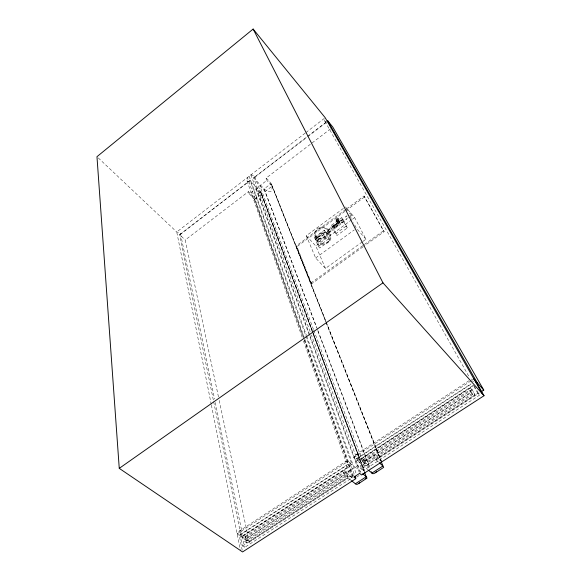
<?xml version="1.0" encoding="UTF-8"?>
<svg xmlns="http://www.w3.org/2000/svg" width="581" height="581" viewBox="0 0 581 581"><rect width="100%" height="100%" fill="white"/><g stroke="black" fill="none" stroke-linecap="round" stroke-linejoin="round"><path stroke-width="0.44" stroke-dasharray="2.9 2.18" d="M319.804 238.747L320.589 237.919L319.833 238.813M318.381 239.793L317.981 240.135L318.461 239.851M317.19 238.065L317.669 237.593L317.291 238.094M98.291 157.938L176.747 231.979L179.13 232.553L180.4 233.562L180.538 234.194L179.594 234.666L213.488 400.774M318.163 240.055L317.727 240.447M334.213 227.817L334.249 228.093M332.949 226.256L332.92 226.757M334.053 225.806L333.843 225.326M320.349 241.304L319.942 241.217L320.639 240.57L320.552 240.977M336.784 226.024C336.762 224.905 337.488 227.156 336.82 225.697M336.101 224.041L335.985 224.026M320.276 240.883L320.407 241.18M333.479 226.379L333.254 225.827M335.557 224.143C336.537 224.266 334.315 224.651 335.76 224.382M334.888 227.113C335.847 227.28 333.567 227.614 335.157 227.643M336.98 223.867L336.806 223.242M337.292 222.872L336.951 223.053M335.854 226.336L336.406 226.299M336.384 226.031C335.317 227.294 336.849 225.501 336.835 226.372M337.038 225.464L337.481 225.225L337.663 225.849M337.387 225.283L337.336 226.089M337.619 225.508L337.147 225.806L338.004 224.796L337.982 225.232M333.283 225.813L333.603 225.573M333.879 225.668L334.351 225.37L333.806 225.399L334.14 225.944M334.191 225.145L333.814 225.384M335.179 224.346L335.731 224.317M334.155 227.854L334.329 228.035M336.384 223.54L336.704 223.3M332.964 226.423L332.898 226.292M360.619 472.484L355.739 459.143L353.873 457.516L355.754 454.85L468.998 380.715M242.204 550.192L239.19 535.275L237.157 533.866L239.205 531.143L346.153 461.125L348.237 461.191L350.111 462.81L354.592 475.345M310.152 331.613L253.643 177.808L254.79 177.198L254.747 176.471L253.498 175.389L250.934 174.888M345.768 219.64L345.906 219.691M346.153 461.125L346.036 461.655L347.002 462.491L351.977 464.422L362.159 473.239M180.364 234.426L250.106 180.502L261.123 192.543L312.193 330.117M341.839 222.465L341.962 222.291M347.227 218.412L347.409 218.587M348.615 217.715L348.615 217.345M305.214 133.107L176.747 231.979L211.215 404.231M305.926 132.555L324.496 118.263M326.333 121.974L253.643 177.808L264.856 189.696L268.48 191.207L271.022 191.367C274.203 186.312 270.012 181.207 266.04 178.171L330.676 128.735M254.551 177.481L306.884 137.29M307.603 136.738L326.239 122.424M218.456 396.874L185.23 239.982L248.479 191.599C251.58 195.151 255.153 199.9 260.499 199.356L261.479 196.531L261.123 192.543M304.023 338.825L254.616 199.486L249.256 193.836L256.286 188.469L261.624 194.163L312.367 330.916M313.471 329.427L259.816 185.767L266.897 180.364L266.04 178.171M254.616 199.486L261.624 194.163M317.502 329.5L265.139 191.49L272.191 186.123L266.897 180.364M362.261 241.878L325.469 268.415L315.65 257.993L306.274 235.733L344.707 207.446M362.936 246.889L311.677 283.768L310.922 282.983L296.194 245.886L345.797 209.414M346.53 208.877L364.04 196L384.172 231.616L363.67 246.366M311.677 283.768L296.92 246.656L345.041 211.288M345.768 210.758L364.73 196.821M314.452 237.44L324.394 230.141L325.876 231.768L329.935 240.643L319.84 248.007L318.337 246.388L314.452 237.44L315.941 239.052L316.166 238.697M331.468 225.232L341.73 217.701L343.182 219.364L347.431 227.89L337.024 235.479L335.535 233.831L331.468 225.232L332.935 226.873L343.182 219.364M332.898 226.103L333.051 226.655M340.967 220.308C340.212 220.649 343.175 219.233 341.018 220.272M315.759 239.147L315.374 239.481L316.667 238.631M318.018 237.644L318.294 237.44M336.813 223.532L336.464 223.823L336.936 223.525M325.876 231.768L315.73 239.067M325.469 268.415L315.832 246.01L351.81 219.72M352.536 219.197L354.693 217.621L345.426 206.909M318.337 246.388L328.447 239.009L324.394 230.141M335.535 233.831L345.964 226.22L341.73 217.701M315.65 257.993L354.257 229.931M362.994 241.347L365.943 239.227L354.693 217.621M310.922 282.983L363.677 245.008M364.41 244.485L383.46 230.766L364.04 196M237.157 533.866L348.237 461.191M353.873 457.516L470.857 380.983M471.619 380.482L473.9 378.994M239.19 535.275L350.111 462.81M355.739 459.143L471.009 383.838M240.331 534.89L346.349 465.635L348.23 467.255L351.97 477.843L244.645 547.404L242.582 545.995L240.331 534.89L242.364 536.307L244.645 547.404M474.336 386.053L479.499 395.196L363.415 470.436L361.542 468.802L357.656 458.264L472.237 383.424M472.687 385.704L357.605 460.784L311.401 335.012M242.364 536.307L348.23 467.255M357.656 458.264L359.516 459.905L473.907 385.29M243.526 535.929L344.453 470.109L346.341 471.714L348.186 477.001L246.722 542.872L244.666 541.456L243.526 535.929L245.567 537.345L246.722 542.872M361.469 459.026L470.566 387.876L472.251 389.735L475.011 394.681L365.289 465.911L363.423 464.27L361.469 459.026L363.328 460.668L365.289 465.911M245.131 536.452L343.502 472.353L345.397 473.958L346.305 476.587L247.753 540.613L245.705 539.197L245.131 536.452L247.172 537.868L247.753 540.613M363.386 459.411L469.731 390.105L471.416 391.964L472.781 394.426L366.226 463.653L364.36 462.011L363.386 459.411L365.246 461.053L366.226 463.653M245.567 537.345L346.341 471.714M363.328 460.668L472.251 389.735M350.786 480.146L348.259 478.003L346.45 472.811L357.46 465.642L363.699 471.068M313.791 330.284L363.002 462.04L374.135 454.792L381.252 461.198L272.191 186.123M247.172 537.868L345.397 473.958M365.246 461.053L471.416 391.964M245.705 539.197L344.41 474.982L346.305 476.587M364.36 462.011L471.097 392.567L472.781 394.426M244.666 541.456L346.291 475.396L348.186 477.001M363.423 464.27L473.326 392.821L475.011 394.681M242.582 545.995L350.074 476.231L351.97 477.843M361.542 468.802L477.822 393.33L479.499 395.196M213.67 401.66L241.217 536.677L249.249 542.24L348.259 478.003M374.135 454.792L376.132 459.912L479.216 393.032M356.654 477.124L360.3 474.757M249.234 181.533C246.867 183.008 246.184 179.013 247.39 177.604L353.887 477.074M239.205 531.143L240.65 530.627L241.696 531.361L241.972 534.28L241.217 536.677L351.977 464.422L250.106 180.502L179.594 234.666L185.23 239.982M355.754 454.85L357.068 454.444L358.027 455.286L358.288 458.344L357.605 460.784L367.729 469.644M471.256 379.233L471.91 379.023M337.3 223.249L337.176 222.966M335.833 224.651L336.021 224.099M336.181 226.096L336.479 226.641M326.014 122.192L324.91 121.24L324.67 119.897M472.571 381.412L473.617 381.87M342.013 222.254L342.863 221.782L341.962 222.596M346.45 472.811L352.74 478.163M363.002 462.04L369.821 468.046L317.771 330.742M376.132 459.912L378.601 462.127M296.194 245.886L296.92 246.656M259.816 185.767L265.139 191.49M306.274 235.733L315.832 246.01M328.447 239.009L329.935 240.643M345.964 226.22L347.431 227.89M365.943 239.227L356.443 228.348L353.589 222.784M383.46 230.766L384.172 231.616M324.91 121.24L469.535 377.585M473.958 386.474L477.822 393.33M470.566 387.876L473.326 392.821M469.731 390.105L471.097 392.567M346.247 208.499L347.467 210.881M349.915 215.645L351.955 219.611M347.954 217.882L347.888 217.933M338.207 218.594A1.329 1.075 -26 0 1 336.748 220.264A1.329 1.075 -26 0 1 336.021 218.55A1.329 1.075 -26 0 1 338.207 218.594L339.536 221.296A1.336 1.082 -26 0 1 338.069 222.973A1.336 1.082 -26 0 1 337.336 221.252A1.336 1.082 -26 0 1 339.536 221.296M337.83 218.761A0.915 0.741 -26 0 1 336.827 219.916A0.915 0.741 -26 0 1 336.326 218.732A0.915 0.741 -26 0 1 337.83 218.761L339.151 221.47A0.922 0.741 -26 0 1 338.142 222.625A0.922 0.741 -26 0 1 337.641 221.441A0.922 0.741 -26 0 1 339.151 221.47M336.159 219.509L337.474 222.218M335.782 219.676L337.096 222.385M337.859 224.949L338.019 225.501L337.779 225.007M332.884 226.684L337.024 235.479M328.112 229.923L330.487 235.058M327.35 230.301L329.725 235.436M320.392 235.901L320.284 235.98M320.182 236.053L320.073 236.133M319.637 236.452L319.485 236.104L319.535 236.532M319.281 236.714L319.129 236.365L319.172 236.794M318.86 237.026L318.787 236.641L318.744 237.106M319.855 241.587L319.811 241.151L319.797 241.631M319.463 241.485L319.361 241.565M315.781 235.951L318.047 241.13M315.025 236.322L317.284 241.5M315.817 238.951L319.84 248.007M271.639 184.533L381.303 461.031M325.847 321.939L271.051 183.632L264.028 188.978L316.485 327.35M326.181 322.782L380.889 460.878M317.822 330.349L370.184 468.359M313.45 333.516L364.766 471.743M312.68 331.766L364.367 471.075M364.316 471.605L260.528 191.643L253.556 196.959L303.05 336.668M254.747 176.471L312.687 332.884M312.999 333.734L358.027 455.286M359.516 459.905L363.415 470.436M256.286 188.469L309.666 334.707M309.978 335.557L357.46 465.642M250.927 174.881L359.327 472.491M249.155 176.246L306.485 335.52M306.79 336.377L356.451 474.357M304.328 339.674L353.43 478.156M304.262 340.088L353.066 477.843M247.07 181.054L302.287 337.605M303.493 341.025L346.036 461.655M346.349 465.635L350.074 476.231M248.479 191.599L249.256 193.836M344.453 470.109L346.291 475.396M343.502 472.353L344.41 474.982M219.211 400.418L249.249 542.24M180.553 233.896L214.556 399.002M215.29 402.546L241.979 532.145M211.397 405.117L240.49 550.548M349.174 213.561A1.315 0.748 -40.6 0 1 350.88 213.314A1.315 0.748 -40.6 0 1 349.58 214.97M350.132 215.398A1.322 0.755 -40.6 0 1 351.803 215.079A1.322 0.755 -40.6 0 1 350.815 216.713M319.456 238.98L319.463 238.958M329.383 229.074L328.948 229.045L329.383 229.074M330.24 231.231L329.797 231.194L330.24 231.231M342.993 221.535L343.008 221.492M341.991 219.553L341.991 219.553M346.443 216.56L346.015 216.466L346.443 216.56M346.813 218.964L346.378 218.877L346.813 218.964M329.5 231.587L329.906 231.681L329.507 231.558M328.65 229.43L329.049 229.531L328.672 229.386M346.784 216.096L346.98 215.762L346.792 216.074M336.159 223.678L336.428 224.222L336.159 223.678M318.577 239.517L318.998 239.074L318.599 239.51M323.297 232.596L320.988 234.296L321.685 235.85L324.002 234.15L323.297 232.596M339.093 221.027L330.749 227.142L331.381 228.478L339.74 222.349L339.093 221.027M345.739 216.691L345.782 217.098L345.739 216.691M324.169 234.506L321.845 236.206L322.549 237.774L324.873 236.068L324.169 234.506M340.059 222.814L331.686 228.943L332.317 230.287L340.713 224.143L340.059 222.814M334.155 227.665L334.307 228.217L334.155 227.665M346.102 219.102L346.153 219.509L346.102 219.102M325.04 236.445L322.716 238.152L323.421 239.728L325.759 238.021L325.04 236.445M341.323 221.02A1.307 0.748 -41.1 0 0 342.601 219.277A1.307 0.748 -41.1 0 0 340.735 219.843A1.307 0.748 -41.1 0 0 341.323 221.02M342.245 222.893A1.315 0.748 -41.1 0 0 343.524 221.143A1.315 0.748 -41.1 0 0 341.65 221.702A1.315 0.748 -41.1 0 0 342.245 222.893M328.795 230.279A1.3 0.741 -41.8 0 0 330.073 228.536A1.3 0.741 -41.8 0 0 328.236 229.081A1.3 0.741 -41.8 0 0 328.795 230.279M329.616 232.356A1.307 0.748 -41.8 0 0 330.996 230.642A1.307 0.748 -41.8 0 0 329.187 231.064A1.307 0.748 -41.8 0 0 329.616 232.356M318.787 239.052A7.284 5.875 -24.2 0 0 328.57 231.398A7.284 5.875 -24.2 0 0 317.306 228.849A7.284 5.875 -24.2 0 0 318.787 239.052M319.114 238.37A6.442 5.193 -24.2 0 0 327.757 231.594A6.442 5.193 -24.2 0 0 317.8 229.35A6.442 5.193 -24.2 0 0 319.114 238.37M321.068 244.245A7.35 5.904 -24.1 0 0 330.952 236.532A7.35 5.904 -24.1 0 0 319.601 233.99A7.35 5.904 -24.1 0 0 321.068 244.245M321.402 243.555A6.5 5.214 -24.1 0 0 330.131 236.736A6.5 5.214 -24.1 0 0 320.095 234.492A6.5 5.214 -24.1 0 0 321.402 243.555"/><path stroke-width="0.87" d="M481.489 391.558L483.762 390.083L332.826 127.086L327.771 120.87L326.958 121.872M368.405 470.232L372.82 473.704L374.041 473.58L376.641 471.532M351.418 480.676L356.269 484.38L357.504 484.249L359.704 482.615M358.826 483.494L367.032 478.105L366.233 476.769L362.834 473.827M482.346 393.845L325.207 117.718L253.142 29.05L96.969 156.688L119.258 468.359L242.56 551.95L355.783 478.686L354.889 476.18M119.258 468.359L382.973 282.845L253.142 29.05M473.9 378.994L475.563 380.867L484.031 395.719L361.535 474.982L359.639 473.348L353.887 477.074L355.783 478.686M355.202 483.886L366.233 476.769L364.592 472.346M375.341 472.84L383.671 467.371L382.923 465.998L379.219 462.679M365.623 478.642L366.589 478.483M476.028 382.559L477.226 382.741L483.762 390.083M382.973 282.845L484.031 395.719M327.771 120.87L477.226 382.741M381.18 461.604L382.923 465.998L371.775 473.188L371.215 471.721"/></g></svg>
